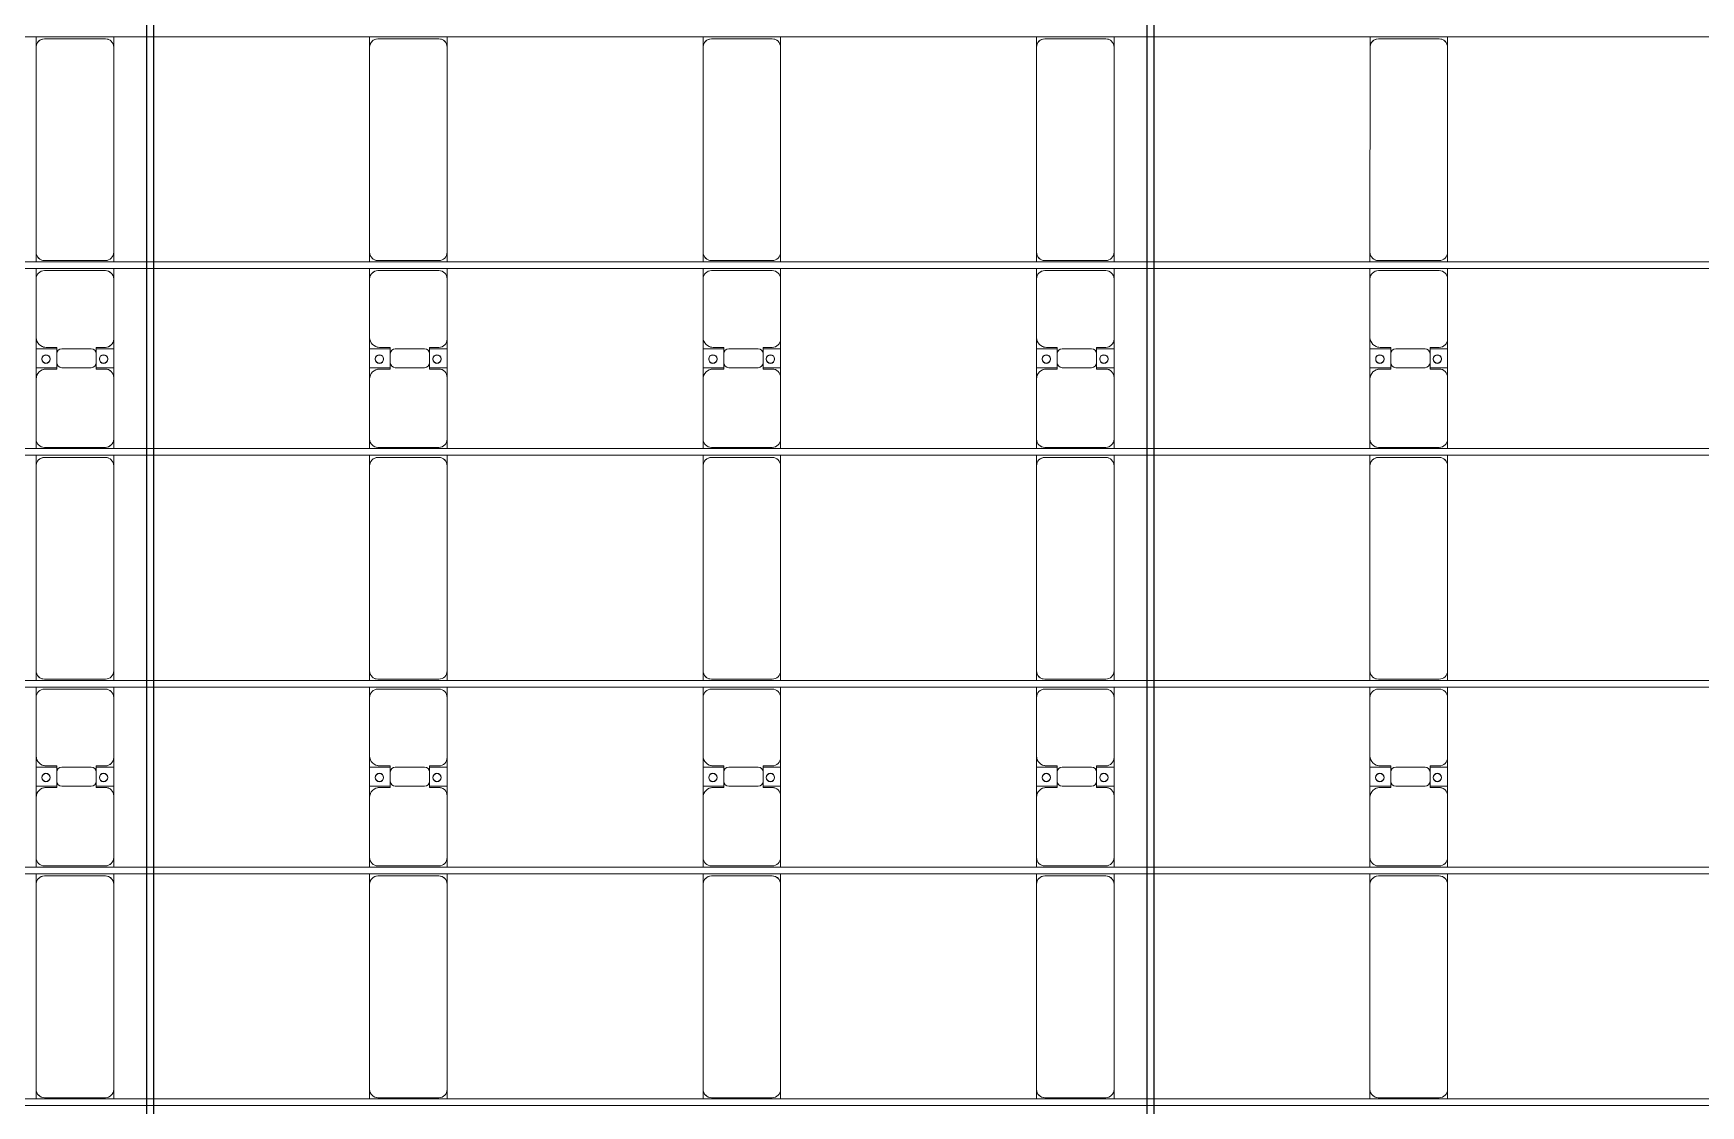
# Model space of a CAD drawing. Header units: millimetres. Extents: x -147246 to 112336, y -213734 to -86506.
# Drawn here: x -34365 to -24365, y -139786 to -133355 of the extents above; entities that cross this region are included whole.
import ezdxf

# ---------------------------------------------------------------- set-up
doc = ezdxf.new("R2010")
doc.units = ezdxf.units.MM
doc.layers.add('A-GENM', color=13, linetype='Continuous', lineweight=9)
doc.layers.add('S-BEAM', color=12, linetype='Continuous', lineweight=9)

# ---------------------------------------------------------------- blocks, each defined once
blk = doc.blocks.new('Dầm C52 - Dầm C52-18776-BỐ TRÍ KHUNG KẾT CẤU BÈ PIN 05')
at = {"layer": 'S-BEAM', "color": 1}
blk.add_line((-74474, 20), (74474, 20), dxfattribs=at)
blk = doc.blocks.new('Dầm C52 - Dầm C52-18777-BỐ TRÍ KHUNG KẾT CẤU BÈ PIN 05')
at = {"layer": 'S-BEAM', "color": 1}
for p, q in [((-74474, 20), (74474, 20)), ((74474, -20), (-74474, -20))]:
    blk.add_line(p, q, dxfattribs=at)
blk = doc.blocks.new('Dầm C52 - Dầm C52-18778-BỐ TRÍ KHUNG KẾT CẤU BÈ PIN 05')
at = {"layer": 'S-BEAM', "color": 1}
for p, q in [((-74474, 20), (74474, 20)), ((74474, -20), (-74474, -20))]:
    blk.add_line(p, q, dxfattribs=at)
blk = doc.blocks.new('Dầm C52 - Dầm C52-18779-BỐ TRÍ KHUNG KẾT CẤU BÈ PIN 05')
at = {"layer": 'S-BEAM', "color": 1}
for p, q in [((-74474, 20), (74474, 20)), ((74474, -20), (-74474, -20))]:
    blk.add_line(p, q, dxfattribs=at)
blk = doc.blocks.new('Dai phao do pin - DẢI PHAO ĐỠ PIN-V32-BỐ TRÍ KHUNG KẾT CẤU BÈ PIN 05')
at = {"layer": 'A-GENM', "color": 7}
for p, q in [((62073, 242), (62130, 242)), ((63360, 242), (62130, 242)), ((63360, 242), (63423, 242)), ((63463, 242), (63520, 242)), ((63880, 242), (63520, 242)), ((63880, 242), (64062, 242)), ((63948, 242), (64130, 242)), ((63948, 118), (63948, 242)), ((64062, 242), (64062, 118)), ((64480, 242), (64130, 242)), ((64480, 242), (64543, 242)), ((64583, 242), (64640, 242)), ((65870, 242), (64640, 242)), ((65870, 242), (65933, 242)), ((65973, 242), (66030, 242)), ((66390, 242), (66030, 242)), ((66390, 242), (66572, 242)), ((66458, 242), (66640, 242)), ((66458, 118), (66458, 242)), ((66572, 242), (66572, 118)), ((66990, 242), (66640, 242)), ((66990, 242), (67053, 242)), ((67093, 242), (67150, 242)), ((68380, 242), (67150, 242)), ((68380, 242), (68443, 242)), ((62080, 192), (62080, -173)), ((63410, -173), (63410, 192)), ((63470, 192), (63470, -173)), ((63940, 118), (63940, 182)), ((64032, 118), (63940, 118)), ((64070, 118), (63978, 118)), ((64070, 182), (64070, 118)), ((64530, -173), (64530, 192)), ((64590, 192), (64590, -173)), ((65920, -173), (65920, 192)), ((65980, 192), (65980, -173)), ((66450, 118), (66450, 182)), ((66542, 118), (66450, 118)), ((66580, 118), (66488, 118)), ((66580, 182), (66580, 118)), ((67040, -173), (67040, 192)), ((67100, 192), (67100, -173)), ((68430, -173), (68430, 192)), ((63948, 88), (63948, -88)), ((64062, -88), (64062, 88)), ((66458, 88), (66458, -88)), ((66572, -88), (66572, 88)), ((63940, -173), (63940, -118)), ((63940, -118), (64032, -118)), ((63948, -223), (63948, -118)), ((63978, -118), (64070, -118)), ((64062, -118), (64062, -223)), ((64070, -118), (64070, -173)), ((66450, -173), (66450, -118)), ((66450, -118), (66542, -118)), ((66458, -223), (66458, -118)), ((66488, -118), (66580, -118)), ((66572, -118), (66572, -223)), ((66580, -118), (66580, -173)), ((62130, -223), (62073, -223)), ((62130, -223), (63360, -223)), ((63423, -223), (63360, -223)), ((63520, -223), (63463, -223)), ((63520, -223), (63890, -223)), ((64062, -223), (63890, -223)), ((64120, -223), (63948, -223)), ((64120, -223), (64480, -223)), ((64543, -223), (64480, -223)), ((64640, -223), (64583, -223)), ((64640, -223), (65870, -223)), ((65933, -223), (65870, -223)), ((66030, -223), (65973, -223)), ((66030, -223), (66400, -223)), ((66572, -223), (66400, -223)), ((66630, -223), (66458, -223)), ((66630, -223), (66990, -223)), ((67053, -223), (66990, -223)), ((67150, -223), (67093, -223)), ((67150, -223), (68380, -223)), ((68443, -223), (68380, -223))]:
    blk.add_line(p, q, dxfattribs=at)
for centre, radius, start, end in [((62130, 192), 50, 90, 180), ((62130, 192), 50, 105, 180), ((63360, 192), 50, 360, 90), ((63360, 192), 50, 15, 90), ((63520, 192), 50, 90, 180), ((63520, 192), 50, 135, 180), ((63880, 182), 60, 0, 90), ((63880, 182), 60, 0, 30), ((63999, 183), 25, 0, 180), ((64001, 183), 25, 0, 180), ((64130, 182), 60, 90, 180), ((64130, 182), 60, 150, 180), ((64480, 192), 50, 0, 90), ((64480, 192), 50, 0, 45), ((64640, 192), 50, 90, 180), ((64640, 192), 50, 105, 180), ((65870, 192), 50, 0, 90), ((65870, 192), 50, 15, 90), ((66030, 192), 50, 90, 180), ((66030, 192), 50, 135, 180), ((66390, 182), 60, 0, 90), ((66390, 182), 60, 0, 30), ((66509, 183), 25, 360, 180), ((66511, 183), 25, 0, 180), ((66640, 182), 60, 90, 180), ((66640, 182), 60, 150, 180), ((66990, 192), 50, 0, 90), ((66990, 192), 50, 0, 45), ((67150, 192), 50, 90, 180), ((67150, 192), 50, 105, 180), ((68380, 192), 50, 360, 90), ((68380, 192), 50, 15, 90), ((63978, 88), 30, 90, 180), ((63999, 183), 25, 180, 0), ((64001, 183), 25, 180, 0), ((64032, 88), 30, 0, 90), ((66488, 88), 30, 90, 180), ((66509, 183), 25, 180, 0), ((66511, 183), 25, 180, 0), ((66542, 88), 30, 0, 90), ((63978, -88), 30, 180, 270), ((64032, -88), 30, 270, 0), ((66488, -88), 30, 180, 270), ((66542, -88), 30, 270, 0), ((62130, -173), 50, 180, 270), ((62130, -173), 50, 180, 270), ((63360, -173), 50, 270, 360), ((63360, -173), 50, 285, 360), ((63520, -173), 50, 180, 270), ((63520, -173), 50, 180, 225), ((63890, -173), 50, 270, 0), ((63890, -173), 50, 322.2521, 0), ((63999, -162), 25, 0, 180), ((63999, -162), 25, 180, 360), ((64001, -162), 25, 0, 180), ((64001, -162), 25, 180, 360), ((64120, -173), 50, 180, 270), ((64120, -173), 50, 180, 225), ((64480, -173), 50, 270, 0), ((64480, -173), 50, 315, 0), ((64640, -173), 50, 180, 270), ((64640, -173), 50, 180, 270), ((65870, -173), 50, 270, 0), ((65870, -173), 50, 285, 0), ((66030, -173), 50, 180, 270), ((66030, -173), 50, 180, 225), ((66400, -173), 50, 270, 0), ((66400, -173), 50, 315, 0), ((66509, -162), 25, 0, 180), ((66509, -162), 25, 180, 0), ((66511, -162), 25, 0, 180), ((66511, -162), 25, 180, 360), ((66630, -173), 50, 180, 270), ((66630, -173), 50, 180, 225), ((66990, -173), 50, 270, 0), ((66990, -173), 50, 315, 0), ((67150, -173), 50, 180, 270), ((67150, -173), 50, 180, 270), ((68380, -173), 50, 270, 360), ((68380, -173), 50, 285, 360)]:
    blk.add_arc(centre, radius, start, end, dxfattribs=at)
blk = doc.blocks.new('Dai phao do pin - DẢI PHAO ĐỠ PIN-V33-BỐ TRÍ KHUNG KẾT CẤU BÈ PIN 05')
at = {"layer": 'A-GENM', "color": 7}
for p, q in [((62073, 242), (62130, 242)), ((63360, 242), (62130, 242)), ((63360, 242), (63423, 242)), ((63463, 242), (63520, 242)), ((63880, 242), (63520, 242)), ((63880, 242), (64062, 242)), ((63948, 242), (64130, 242)), ((63948, 118), (63948, 242)), ((64062, 242), (64062, 118)), ((64480, 242), (64130, 242)), ((64480, 242), (64543, 242)), ((64583, 242), (64640, 242)), ((65870, 242), (64640, 242)), ((65870, 242), (65933, 242)), ((65973, 242), (66030, 242)), ((66390, 242), (66030, 242)), ((66390, 242), (66572, 242)), ((66458, 242), (66640, 242)), ((66458, 118), (66458, 242)), ((66572, 242), (66572, 118)), ((66990, 242), (66640, 242)), ((66990, 242), (67053, 242)), ((67093, 242), (67150, 242)), ((68380, 242), (67150, 242)), ((68380, 242), (68443, 242)), ((62080, 192), (62080, -173)), ((63410, -173), (63410, 192)), ((63470, 192), (63470, -173)), ((63940, 118), (63940, 182)), ((64032, 118), (63940, 118)), ((64070, 118), (63978, 118)), ((64070, 182), (64070, 118)), ((64530, -173), (64530, 192)), ((64590, 192), (64590, -173)), ((65920, -173), (65920, 192)), ((65980, 192), (65980, -173)), ((66450, 118), (66450, 182)), ((66542, 118), (66450, 118)), ((66580, 118), (66488, 118)), ((66580, 182), (66580, 118)), ((67040, -173), (67040, 192)), ((67100, 192), (67100, -173)), ((68430, -173), (68430, 192)), ((63948, 88), (63948, -88)), ((64062, -88), (64062, 88)), ((66458, 88), (66458, -88)), ((66572, -88), (66572, 88)), ((63940, -173), (63940, -118)), ((63940, -118), (64032, -118)), ((63948, -223), (63948, -118)), ((63978, -118), (64070, -118)), ((64062, -118), (64062, -223)), ((64070, -118), (64070, -173)), ((66450, -173), (66450, -118)), ((66450, -118), (66542, -118)), ((66458, -223), (66458, -118)), ((66488, -118), (66580, -118)), ((66572, -118), (66572, -223)), ((66580, -118), (66580, -173)), ((62130, -223), (62073, -223)), ((62130, -223), (63360, -223)), ((63423, -223), (63360, -223)), ((63520, -223), (63463, -223)), ((63520, -223), (63890, -223)), ((64062, -223), (63890, -223)), ((64120, -223), (63948, -223)), ((64120, -223), (64480, -223)), ((64543, -223), (64480, -223)), ((64640, -223), (64583, -223)), ((64640, -223), (65870, -223)), ((65933, -223), (65870, -223)), ((66030, -223), (65973, -223)), ((66030, -223), (66400, -223)), ((66572, -223), (66400, -223)), ((66630, -223), (66458, -223)), ((66630, -223), (66990, -223)), ((67053, -223), (66990, -223)), ((67150, -223), (67093, -223)), ((67150, -223), (68380, -223)), ((68443, -223), (68380, -223))]:
    blk.add_line(p, q, dxfattribs=at)
for centre, radius, start, end in [((62130, 192), 50, 90, 180), ((62130, 192), 50, 105, 180), ((63360, 192), 50, 360, 90), ((63360, 192), 50, 15, 90), ((63520, 192), 50, 90, 180), ((63520, 192), 50, 135, 180), ((63880, 182), 60, 0, 90), ((63880, 182), 60, 0, 30), ((63999, 183), 25, 0, 180), ((64001, 183), 25, 0, 180), ((64130, 182), 60, 90, 180), ((64130, 182), 60, 150, 180), ((64480, 192), 50, 0, 90), ((64480, 192), 50, 0, 45), ((64640, 192), 50, 90, 180), ((64640, 192), 50, 105, 180), ((65870, 192), 50, 0, 90), ((65870, 192), 50, 15, 90), ((66030, 192), 50, 90, 180), ((66030, 192), 50, 135, 180), ((66390, 182), 60, 0, 90), ((66390, 182), 60, 0, 30), ((66509, 183), 25, 360, 180), ((66511, 183), 25, 0, 180), ((66640, 182), 60, 90, 180), ((66640, 182), 60, 150, 180), ((66990, 192), 50, 0, 90), ((66990, 192), 50, 0, 45), ((67150, 192), 50, 90, 180), ((67150, 192), 50, 105, 180), ((68380, 192), 50, 360, 90), ((68380, 192), 50, 15, 90), ((63978, 88), 30, 90, 180), ((63999, 183), 25, 180, 0), ((64001, 183), 25, 180, 0), ((64032, 88), 30, 0, 90), ((66488, 88), 30, 90, 180), ((66509, 183), 25, 180, 0), ((66511, 183), 25, 180, 0), ((66542, 88), 30, 0, 90), ((63978, -88), 30, 180, 270), ((64032, -88), 30, 270, 0), ((66488, -88), 30, 180, 270), ((66542, -88), 30, 270, 0), ((62130, -173), 50, 180, 270), ((62130, -173), 50, 180, 270), ((63360, -173), 50, 270, 360), ((63360, -173), 50, 285, 360), ((63520, -173), 50, 180, 270), ((63520, -173), 50, 180, 225), ((63890, -173), 50, 270, 0), ((63890, -173), 50, 322.268, 0), ((63999, -162), 25, 0, 180), ((63999, -162), 25, 180, 360), ((64001, -162), 25, 0, 180), ((64001, -162), 25, 180, 360), ((64120, -173), 50, 180, 270), ((64120, -173), 50, 180, 225), ((64480, -173), 50, 270, 0), ((64480, -173), 50, 315, 0), ((64640, -173), 50, 180, 270), ((64640, -173), 50, 180, 270), ((65870, -173), 50, 270, 0), ((65870, -173), 50, 285, 0), ((66030, -173), 50, 180, 270), ((66030, -173), 50, 180, 225), ((66400, -173), 50, 270, 0), ((66400, -173), 50, 315, 0), ((66509, -162), 25, 0, 180), ((66509, -162), 25, 180, 0), ((66511, -162), 25, 0, 180), ((66511, -162), 25, 180, 360), ((66630, -173), 50, 180, 270), ((66630, -173), 50, 180, 225), ((66990, -173), 50, 270, 0), ((66990, -173), 50, 315, 0), ((67150, -173), 50, 180, 270), ((67150, -173), 50, 180, 270), ((68380, -173), 50, 270, 360), ((68380, -173), 50, 285, 360)]:
    blk.add_arc(centre, radius, start, end, dxfattribs=at)
blk = doc.blocks.new('Dai phao do pin - DẢI PHAO ĐỠ PIN-V34-BỐ TRÍ KHUNG KẾT CẤU BÈ PIN 05')
at = {"layer": 'A-GENM', "color": 7}
for p, q in [((62073, 242), (62130, 242)), ((63360, 242), (62130, 242)), ((63360, 242), (63423, 242)), ((63463, 242), (63520, 242)), ((63880, 242), (63520, 242)), ((63880, 242), (64062, 242)), ((63948, 242), (64130, 242)), ((63948, 118), (63948, 242)), ((64062, 242), (64062, 118)), ((64480, 242), (64130, 242)), ((64480, 242), (64543, 242)), ((64583, 242), (64640, 242)), ((65870, 242), (64640, 242)), ((65870, 242), (65933, 242)), ((65973, 242), (66030, 242)), ((66390, 242), (66030, 242)), ((66390, 242), (66572, 242)), ((66458, 242), (66640, 242)), ((66458, 118), (66458, 242)), ((66572, 242), (66572, 118)), ((66990, 242), (66640, 242)), ((66990, 242), (67053, 242)), ((67093, 242), (67150, 242)), ((68380, 242), (67150, 242)), ((68380, 242), (68443, 242)), ((62080, 192), (62080, -173)), ((63410, -173), (63410, 192)), ((63470, 192), (63470, -173)), ((63940, 118), (63940, 182)), ((64032, 118), (63940, 118)), ((64070, 118), (63978, 118)), ((64070, 182), (64070, 118)), ((64530, -173), (64530, 192)), ((64590, 192), (64590, -173)), ((65920, -173), (65920, 192)), ((65980, 192), (65980, -173)), ((66450, 118), (66450, 182)), ((66542, 118), (66450, 118)), ((66580, 118), (66488, 118)), ((66580, 182), (66580, 118)), ((67040, -173), (67040, 192)), ((67100, 192), (67100, -173)), ((68430, -173), (68430, 192)), ((63948, 88), (63948, -88)), ((64062, -88), (64062, 88)), ((66458, 88), (66458, -88)), ((66572, -88), (66572, 88)), ((63940, -173), (63940, -118)), ((63940, -118), (64032, -118)), ((63948, -223), (63948, -118)), ((63978, -118), (64070, -118)), ((64062, -118), (64062, -223)), ((64070, -118), (64070, -173)), ((66450, -173), (66450, -118)), ((66450, -118), (66542, -118)), ((66458, -223), (66458, -118)), ((66488, -118), (66580, -118)), ((66572, -118), (66572, -223)), ((66580, -118), (66580, -173)), ((62130, -223), (62073, -223)), ((62130, -223), (63360, -223)), ((63423, -223), (63360, -223)), ((63520, -223), (63463, -223)), ((63520, -223), (63890, -223)), ((64062, -223), (63890, -223)), ((64120, -223), (63948, -223)), ((64120, -223), (64480, -223)), ((64543, -223), (64480, -223)), ((64640, -223), (64583, -223)), ((64640, -223), (65870, -223)), ((65933, -223), (65870, -223)), ((66030, -223), (65973, -223)), ((66030, -223), (66400, -223)), ((66572, -223), (66400, -223)), ((66630, -223), (66458, -223)), ((66630, -223), (66990, -223)), ((67053, -223), (66990, -223)), ((67150, -223), (67093, -223)), ((67150, -223), (68380, -223)), ((68443, -223), (68380, -223))]:
    blk.add_line(p, q, dxfattribs=at)
for centre, radius, start, end in [((62130, 192), 50, 90, 180), ((62130, 192), 50, 105, 180), ((63360, 192), 50, 360, 90), ((63360, 192), 50, 15, 90), ((63520, 192), 50, 90, 180), ((63520, 192), 50, 135, 180), ((63880, 182), 60, 0, 90), ((63880, 182), 60, 0, 30), ((63999, 183), 25, 0, 180), ((64001, 183), 25, 0, 180), ((64130, 182), 60, 90, 180), ((64130, 182), 60, 150, 180), ((64480, 192), 50, 0, 90), ((64480, 192), 50, 0, 45), ((64640, 192), 50, 90, 180), ((64640, 192), 50, 105, 180), ((65870, 192), 50, 0, 90), ((65870, 192), 50, 15, 90), ((66030, 192), 50, 90, 180), ((66030, 192), 50, 135, 180), ((66390, 182), 60, 0, 90), ((66390, 182), 60, 0, 30), ((66509, 183), 25, 360, 180), ((66511, 183), 25, 0, 180), ((66640, 182), 60, 90, 180), ((66640, 182), 60, 150, 180), ((66990, 192), 50, 0, 90), ((66990, 192), 50, 0, 45), ((67150, 192), 50, 90, 180), ((67150, 192), 50, 105, 180), ((68380, 192), 50, 360, 90), ((68380, 192), 50, 15, 90), ((63978, 88), 30, 90, 180), ((63999, 183), 25, 180, 0), ((64001, 183), 25, 180, 0), ((64032, 88), 30, 0, 90), ((66488, 88), 30, 90, 180), ((66509, 183), 25, 180, 0), ((66511, 183), 25, 180, 0), ((66542, 88), 30, 0, 90), ((63978, -88), 30, 180, 270), ((64032, -88), 30, 270, 0), ((66488, -88), 30, 180, 270), ((66542, -88), 30, 270, 0), ((62130, -173), 50, 180, 270), ((62130, -173), 50, 180, 270), ((63360, -173), 50, 270, 360), ((63360, -173), 50, 285, 360), ((63520, -173), 50, 180, 270), ((63520, -173), 50, 180, 225), ((63890, -173), 50, 270, 0), ((63890, -173), 50, 322.2839, 0), ((63999, -162), 25, 0, 180), ((63999, -162), 25, 180, 360), ((64001, -162), 25, 0, 180), ((64001, -162), 25, 180, 360), ((64120, -173), 50, 180, 270), ((64120, -173), 50, 180, 225), ((64480, -173), 50, 270, 0), ((64480, -173), 50, 315, 0), ((64640, -173), 50, 180, 270), ((64640, -173), 50, 180, 270), ((65870, -173), 50, 270, 0), ((65870, -173), 50, 285, 0), ((66030, -173), 50, 180, 270), ((66030, -173), 50, 180, 225), ((66400, -173), 50, 270, 0), ((66400, -173), 50, 315, 0), ((66509, -162), 25, 0, 180), ((66509, -162), 25, 180, 0), ((66511, -162), 25, 0, 180), ((66511, -162), 25, 180, 360), ((66630, -173), 50, 180, 270), ((66630, -173), 50, 180, 225), ((66990, -173), 50, 270, 0), ((66990, -173), 50, 315, 0), ((67150, -173), 50, 180, 270), ((67150, -173), 50, 180, 270), ((68380, -173), 50, 270, 360), ((68380, -173), 50, 285, 360)]:
    blk.add_arc(centre, radius, start, end, dxfattribs=at)
blk = doc.blocks.new('Dai phao do pin - DẢI PHAO ĐỠ PIN-V35-BỐ TRÍ KHUNG KẾT CẤU BÈ PIN 05')
at = {"layer": 'A-GENM', "color": 7}
for p, q in [((62073, 242), (62130, 242)), ((63360, 242), (62130, 242)), ((63360, 242), (63423, 242)), ((63463, 242), (63520, 242)), ((63880, 242), (63520, 242)), ((63880, 242), (64062, 242)), ((63948, 242), (64130, 242)), ((63948, 118), (63948, 242)), ((64062, 242), (64062, 118)), ((64480, 242), (64130, 242)), ((64480, 242), (64543, 242)), ((64583, 242), (64640, 242)), ((65870, 242), (64640, 242)), ((65870, 242), (65933, 242)), ((65973, 242), (66030, 242)), ((66390, 242), (66030, 242)), ((66390, 242), (66572, 242)), ((66458, 242), (66640, 242)), ((66458, 118), (66458, 242)), ((66572, 242), (66572, 118)), ((66990, 242), (66640, 242)), ((66990, 242), (67053, 242)), ((67093, 242), (67150, 242)), ((68380, 242), (67150, 242)), ((68380, 242), (68443, 242)), ((62080, 192), (62080, -173)), ((63410, -173), (63410, 192)), ((63470, 192), (63470, -173)), ((63940, 118), (63940, 182)), ((64032, 118), (63940, 118)), ((64070, 118), (63978, 118)), ((64070, 182), (64070, 118)), ((64530, -173), (64530, 192)), ((64590, 192), (64590, -173)), ((65920, -173), (65920, 192)), ((65980, 192), (65980, -173)), ((66450, 118), (66450, 182)), ((66542, 118), (66450, 118)), ((66580, 118), (66488, 118)), ((66580, 182), (66580, 118)), ((67040, -173), (67040, 192)), ((67100, 192), (67100, -173)), ((68430, -173), (68430, 192)), ((63948, 88), (63948, -88)), ((64062, -88), (64062, 88)), ((66458, 88), (66458, -88)), ((66572, -88), (66572, 88)), ((63940, -173), (63940, -118)), ((63940, -118), (64032, -118)), ((63948, -223), (63948, -118)), ((63978, -118), (64070, -118)), ((64062, -118), (64062, -223)), ((64070, -118), (64070, -173)), ((66450, -173), (66450, -118)), ((66450, -118), (66542, -118)), ((66458, -223), (66458, -118)), ((66488, -118), (66580, -118)), ((66572, -118), (66572, -223)), ((66580, -118), (66580, -173)), ((62130, -223), (62073, -223)), ((62130, -223), (63360, -223)), ((63423, -223), (63360, -223)), ((63520, -223), (63463, -223)), ((63520, -223), (63890, -223)), ((64062, -223), (63890, -223)), ((64120, -223), (63948, -223)), ((64120, -223), (64480, -223)), ((64543, -223), (64480, -223)), ((64640, -223), (64583, -223)), ((64640, -223), (65870, -223)), ((65933, -223), (65870, -223)), ((66030, -223), (65973, -223)), ((66030, -223), (66400, -223)), ((66572, -223), (66400, -223)), ((66630, -223), (66458, -223)), ((66630, -223), (66990, -223)), ((67053, -223), (66990, -223)), ((67150, -223), (67093, -223)), ((67150, -223), (68380, -223)), ((68443, -223), (68380, -223))]:
    blk.add_line(p, q, dxfattribs=at)
for centre, radius, start, end in [((62130, 192), 50, 90, 180), ((62130, 192), 50, 105, 180), ((63360, 192), 50, 360, 90), ((63360, 192), 50, 15, 90), ((63520, 192), 50, 90, 180), ((63520, 192), 50, 135, 180), ((63880, 182), 60, 0, 90), ((63880, 182), 60, 0, 30), ((63999, 183), 25, 0, 180), ((64001, 183), 25, 0, 180), ((64130, 182), 60, 90, 180), ((64130, 182), 60, 150, 180), ((64480, 192), 50, 0, 90), ((64480, 192), 50, 0, 45), ((64640, 192), 50, 90, 180), ((64640, 192), 50, 105, 180), ((65870, 192), 50, 0, 90), ((65870, 192), 50, 15, 90), ((66030, 192), 50, 90, 180), ((66030, 192), 50, 135, 180), ((66390, 182), 60, 0, 90), ((66390, 182), 60, 0, 30), ((66509, 183), 25, 360, 180), ((66511, 183), 25, 0, 180), ((66640, 182), 60, 90, 180), ((66640, 182), 60, 150, 180), ((66990, 192), 50, 0, 90), ((66990, 192), 50, 0, 45), ((67150, 192), 50, 90, 180), ((67150, 192), 50, 105, 180), ((68380, 192), 50, 360, 90), ((68380, 192), 50, 15, 90), ((63978, 88), 30, 90, 180), ((63999, 183), 25, 180, 0), ((64001, 183), 25, 180, 0), ((64032, 88), 30, 0, 90), ((66488, 88), 30, 90, 180), ((66509, 183), 25, 180, 0), ((66511, 183), 25, 180, 0), ((66542, 88), 30, 0, 90), ((63978, -88), 30, 180, 270), ((64032, -88), 30, 270, 0), ((66488, -88), 30, 180, 270), ((66542, -88), 30, 270, 0), ((62130, -173), 50, 180, 270), ((62130, -173), 50, 180, 270), ((63360, -173), 50, 270, 360), ((63360, -173), 50, 285, 360), ((63520, -173), 50, 180, 270), ((63520, -173), 50, 180, 225), ((63890, -173), 50, 270, 0), ((63890, -173), 50, 322.2998, 0), ((63999, -162), 25, 0, 180), ((63999, -162), 25, 180, 360), ((64001, -162), 25, 0, 180), ((64001, -162), 25, 180, 360), ((64120, -173), 50, 180, 270), ((64120, -173), 50, 180, 225), ((64480, -173), 50, 270, 0), ((64480, -173), 50, 315, 0), ((64640, -173), 50, 180, 270), ((64640, -173), 50, 180, 270), ((65870, -173), 50, 270, 0), ((65870, -173), 50, 285, 0), ((66030, -173), 50, 180, 270), ((66030, -173), 50, 180, 225), ((66400, -173), 50, 270, 0), ((66400, -173), 50, 315, 0), ((66509, -162), 25, 0, 180), ((66509, -162), 25, 180, 0), ((66511, -162), 25, 0, 180), ((66511, -162), 25, 180, 360), ((66630, -173), 50, 180, 270), ((66630, -173), 50, 180, 225), ((66990, -173), 50, 270, 0), ((66990, -173), 50, 315, 0), ((67150, -173), 50, 180, 270), ((67150, -173), 50, 180, 270), ((68380, -173), 50, 270, 360), ((68380, -173), 50, 285, 360)]:
    blk.add_arc(centre, radius, start, end, dxfattribs=at)
blk = doc.blocks.new('Dai phao do pin - DẢI PHAO ĐỠ PIN-V36-BỐ TRÍ KHUNG KẾT CẤU BÈ PIN 05')
at = {"layer": 'A-GENM', "color": 7}
for p, q in [((62073, 242), (62130, 242)), ((63360, 242), (62130, 242)), ((63360, 242), (63423, 242)), ((63463, 242), (63520, 242)), ((63880, 242), (63520, 242)), ((63880, 242), (64062, 242)), ((63948, 242), (64130, 242)), ((63948, 118), (63948, 242)), ((64062, 242), (64062, 118)), ((64480, 242), (64130, 242)), ((64480, 242), (64543, 242)), ((64583, 242), (64640, 242)), ((65870, 242), (64640, 242)), ((65870, 242), (65933, 242)), ((65973, 242), (66030, 242)), ((66390, 242), (66030, 242)), ((66390, 242), (66572, 242)), ((66458, 242), (66640, 242)), ((66458, 118), (66458, 242)), ((66572, 242), (66572, 118)), ((66990, 242), (66640, 242)), ((66990, 242), (67053, 242)), ((67093, 242), (67150, 242)), ((68380, 242), (67150, 242)), ((68380, 242), (68443, 242)), ((62080, 192), (62080, -173)), ((63410, -173), (63410, 192)), ((63470, 192), (63470, -173)), ((63940, 118), (63940, 182)), ((64032, 118), (63940, 118)), ((64070, 118), (63978, 118)), ((64070, 182), (64070, 118)), ((64530, -173), (64530, 192)), ((64590, 192), (64590, -173)), ((65920, -173), (65920, 192)), ((65980, 192), (65980, -173)), ((66450, 118), (66450, 182)), ((66542, 118), (66450, 118)), ((66580, 118), (66488, 118)), ((66580, 182), (66580, 118)), ((67040, -173), (67040, 192)), ((67100, 192), (67100, -173)), ((68430, -173), (68430, 192)), ((63948, 88), (63948, -88)), ((64062, -88), (64062, 88)), ((66458, 88), (66458, -88)), ((66572, -88), (66572, 88)), ((63940, -173), (63940, -118)), ((63940, -118), (64032, -118)), ((63948, -223), (63948, -118)), ((63978, -118), (64070, -118)), ((64062, -118), (64062, -223)), ((64070, -118), (64070, -173)), ((66450, -173), (66450, -118)), ((66450, -118), (66542, -118)), ((66458, -223), (66458, -118)), ((66488, -118), (66580, -118)), ((66572, -118), (66572, -223)), ((66580, -118), (66580, -173)), ((62130, -223), (62073, -223)), ((62130, -223), (63360, -223)), ((63423, -223), (63360, -223)), ((63520, -223), (63463, -223)), ((63520, -223), (63890, -223)), ((64062, -223), (63890, -223)), ((64120, -223), (63948, -223)), ((64120, -223), (64480, -223)), ((64543, -223), (64480, -223)), ((64640, -223), (64583, -223)), ((64640, -223), (65870, -223)), ((65933, -223), (65870, -223)), ((66030, -223), (65973, -223)), ((66030, -223), (66400, -223)), ((66572, -223), (66400, -223)), ((66630, -223), (66458, -223)), ((66630, -223), (66990, -223)), ((67053, -223), (66990, -223)), ((67150, -223), (67093, -223)), ((67150, -223), (68380, -223)), ((68443, -223), (68380, -223))]:
    blk.add_line(p, q, dxfattribs=at)
for centre, radius, start, end in [((62130, 192), 50, 90, 180), ((62130, 192), 50, 105, 180), ((63360, 192), 50, 360, 90), ((63360, 192), 50, 15, 90), ((63520, 192), 50, 90, 180), ((63520, 192), 50, 135, 180), ((63880, 182), 60, 0, 90), ((63880, 182), 60, 0, 30), ((63999, 183), 25, 0, 180), ((64001, 183), 25, 0, 180), ((64130, 182), 60, 90, 180), ((64130, 182), 60, 150, 180), ((64480, 192), 50, 0, 90), ((64480, 192), 50, 0, 45), ((64640, 192), 50, 90, 180), ((64640, 192), 50, 105, 180), ((65870, 192), 50, 0, 90), ((65870, 192), 50, 15, 90), ((66030, 192), 50, 90, 180), ((66030, 192), 50, 135, 180), ((66390, 182), 60, 0, 90), ((66390, 182), 60, 0, 30), ((66509, 183), 25, 360, 180), ((66511, 183), 25, 0, 180), ((66640, 182), 60, 90, 180), ((66640, 182), 60, 150, 180), ((66990, 192), 50, 0, 90), ((66990, 192), 50, 0, 45), ((67150, 192), 50, 90, 180), ((67150, 192), 50, 105, 180), ((68380, 192), 50, 360, 90), ((68380, 192), 50, 15, 90), ((63978, 88), 30, 90, 180), ((63999, 183), 25, 180, 0), ((64001, 183), 25, 180, 0), ((64032, 88), 30, 0, 90), ((66488, 88), 30, 90, 180), ((66509, 183), 25, 180, 0), ((66511, 183), 25, 180, 0), ((66542, 88), 30, 0, 90), ((63978, -88), 30, 180, 270), ((64032, -88), 30, 270, 0), ((66488, -88), 30, 180, 270), ((66542, -88), 30, 270, 0), ((62130, -173), 50, 180, 270), ((62130, -173), 50, 180, 270), ((63360, -173), 50, 270, 360), ((63360, -173), 50, 285, 360), ((63520, -173), 50, 180, 270), ((63520, -173), 50, 180, 225), ((63890, -173), 50, 270, 0), ((63890, -173), 50, 322.3157, 0), ((63999, -162), 25, 0, 180), ((63999, -162), 25, 180, 360), ((64001, -162), 25, 0, 180), ((64001, -162), 25, 180, 360), ((64120, -173), 50, 180, 270), ((64120, -173), 50, 180, 225), ((64480, -173), 50, 270, 0), ((64480, -173), 50, 315, 0), ((64640, -173), 50, 180, 270), ((64640, -173), 50, 180, 270), ((65870, -173), 50, 270, 0), ((65870, -173), 50, 285, 0), ((66030, -173), 50, 180, 270), ((66030, -173), 50, 180, 225), ((66400, -173), 50, 270, 0), ((66400, -173), 50, 315, 0), ((66509, -162), 25, 0, 180), ((66509, -162), 25, 180, 0), ((66511, -162), 25, 0, 180), ((66511, -162), 25, 180, 360), ((66630, -173), 50, 180, 270), ((66630, -173), 50, 180, 225), ((66990, -173), 50, 270, 0), ((66990, -173), 50, 315, 0), ((67150, -173), 50, 180, 270), ((67150, -173), 50, 180, 270), ((68380, -173), 50, 270, 360), ((68380, -173), 50, 285, 360)]:
    blk.add_arc(centre, radius, start, end, dxfattribs=at)
blk = doc.blocks.new('Dầm C52 - Hộp 40x60-25900-BỐ TRÍ KHUNG KẾT CẤU BÈ PIN 05')
at = {"layer": 'S-BEAM', "color": 3, "lineweight": 25}
for p, q in [((-55977, 20), (55977, 20)), ((55977, -20), (-55977, -20))]:
    blk.add_line(p, q, dxfattribs=at)
blk = doc.blocks.new('Dầm C52 - Hộp 40x60-25901-BỐ TRÍ KHUNG KẾT CẤU BÈ PIN 05')
at = {"layer": 'S-BEAM', "color": 3, "lineweight": 25}
for p, q in [((-55977, 20), (55977, 20)), ((55977, -20), (-55977, -20))]:
    blk.add_line(p, q, dxfattribs=at)
blk = doc.blocks.new('HOBANMONG_BEPIN 5_rvt-1-BỐ TRÍ KHUNG KẾT CẤU BÈ PIN 05')
at = {"layer": 'A-GENM', "color": 3, "lineweight": 25, "rotation": 89.99977101252024}
for name, p in [('Dai phao do pin - DẢI PHAO ĐỠ PIN-V32-BỐ TRÍ KHUNG KẾT CẤU BÈ PIN 05', (-34106, -201818)), ('Dai phao do pin - DẢI PHAO ĐỠ PIN-V33-BỐ TRÍ KHUNG KẾT CẤU BÈ PIN 05', (-32106, -201818)), ('Dai phao do pin - DẢI PHAO ĐỠ PIN-V34-BỐ TRÍ KHUNG KẾT CẤU BÈ PIN 05', (-30106, -201818)), ('Dai phao do pin - DẢI PHAO ĐỠ PIN-V35-BỐ TRÍ KHUNG KẾT CẤU BÈ PIN 05', (-28106, -201818)), ('Dai phao do pin - DẢI PHAO ĐỠ PIN-V36-BỐ TRÍ KHUNG KẾT CẤU BÈ PIN 05', (-26106, -201818))]:
    blk.add_blockref(name, p, dxfattribs=at)
at = {"layer": 'S-BEAM', "color": 3, "lineweight": 25}
for name, p, rotation in [('Dầm C52 - Hộp 40x60-25900-BỐ TRÍ KHUNG KẾT CẤU BÈ PIN 05', (-33664, -148542), 269.9997710125197), ('Dầm C52 - Hộp 40x60-25901-BỐ TRÍ KHUNG KẾT CẤU BÈ PIN 05', (-27664, -148542), 269.9997710125197), ('Dầm C52 - Dầm C52-18776-BỐ TRÍ KHUNG KẾT CẤU BÈ PIN 05', (-66080, -133355), 179.9997710135151), ('Dầm C52 - Dầm C52-18777-BỐ TRÍ KHUNG KẾT CẤU BÈ PIN 05', (-66080, -134745), 179.9997710135151), ('Dầm C52 - Dầm C52-18777-BỐ TRÍ KHUNG KẾT CẤU BÈ PIN 05', (-66080, -135865), 179.9997710135151), ('Dầm C52 - Dầm C52-18778-BỐ TRÍ KHUNG KẾT CẤU BÈ PIN 05', (-66080, -137255), 179.9997710135151), ('Dầm C52 - Dầm C52-18778-BỐ TRÍ KHUNG KẾT CẤU BÈ PIN 05', (-66080, -138375), 179.9997710135151), ('Dầm C52 - Dầm C52-18779-BỐ TRÍ KHUNG KẾT CẤU BÈ PIN 05', (-66080, -139765), 179.9997710135151)]:
    blk.add_blockref(name, p, dxfattribs=dict(at, rotation=rotation))

msp = doc.modelspace()

# ---------------------------------------------------------------- block references
at = {"lineweight": 5}
msp.add_blockref('HOBANMONG_BEPIN 5_rvt-1-BỐ TRÍ KHUNG KẾT CẤU BÈ PIN 05', (0, 0), dxfattribs=at)

doc.saveas('drawing.dxf')
